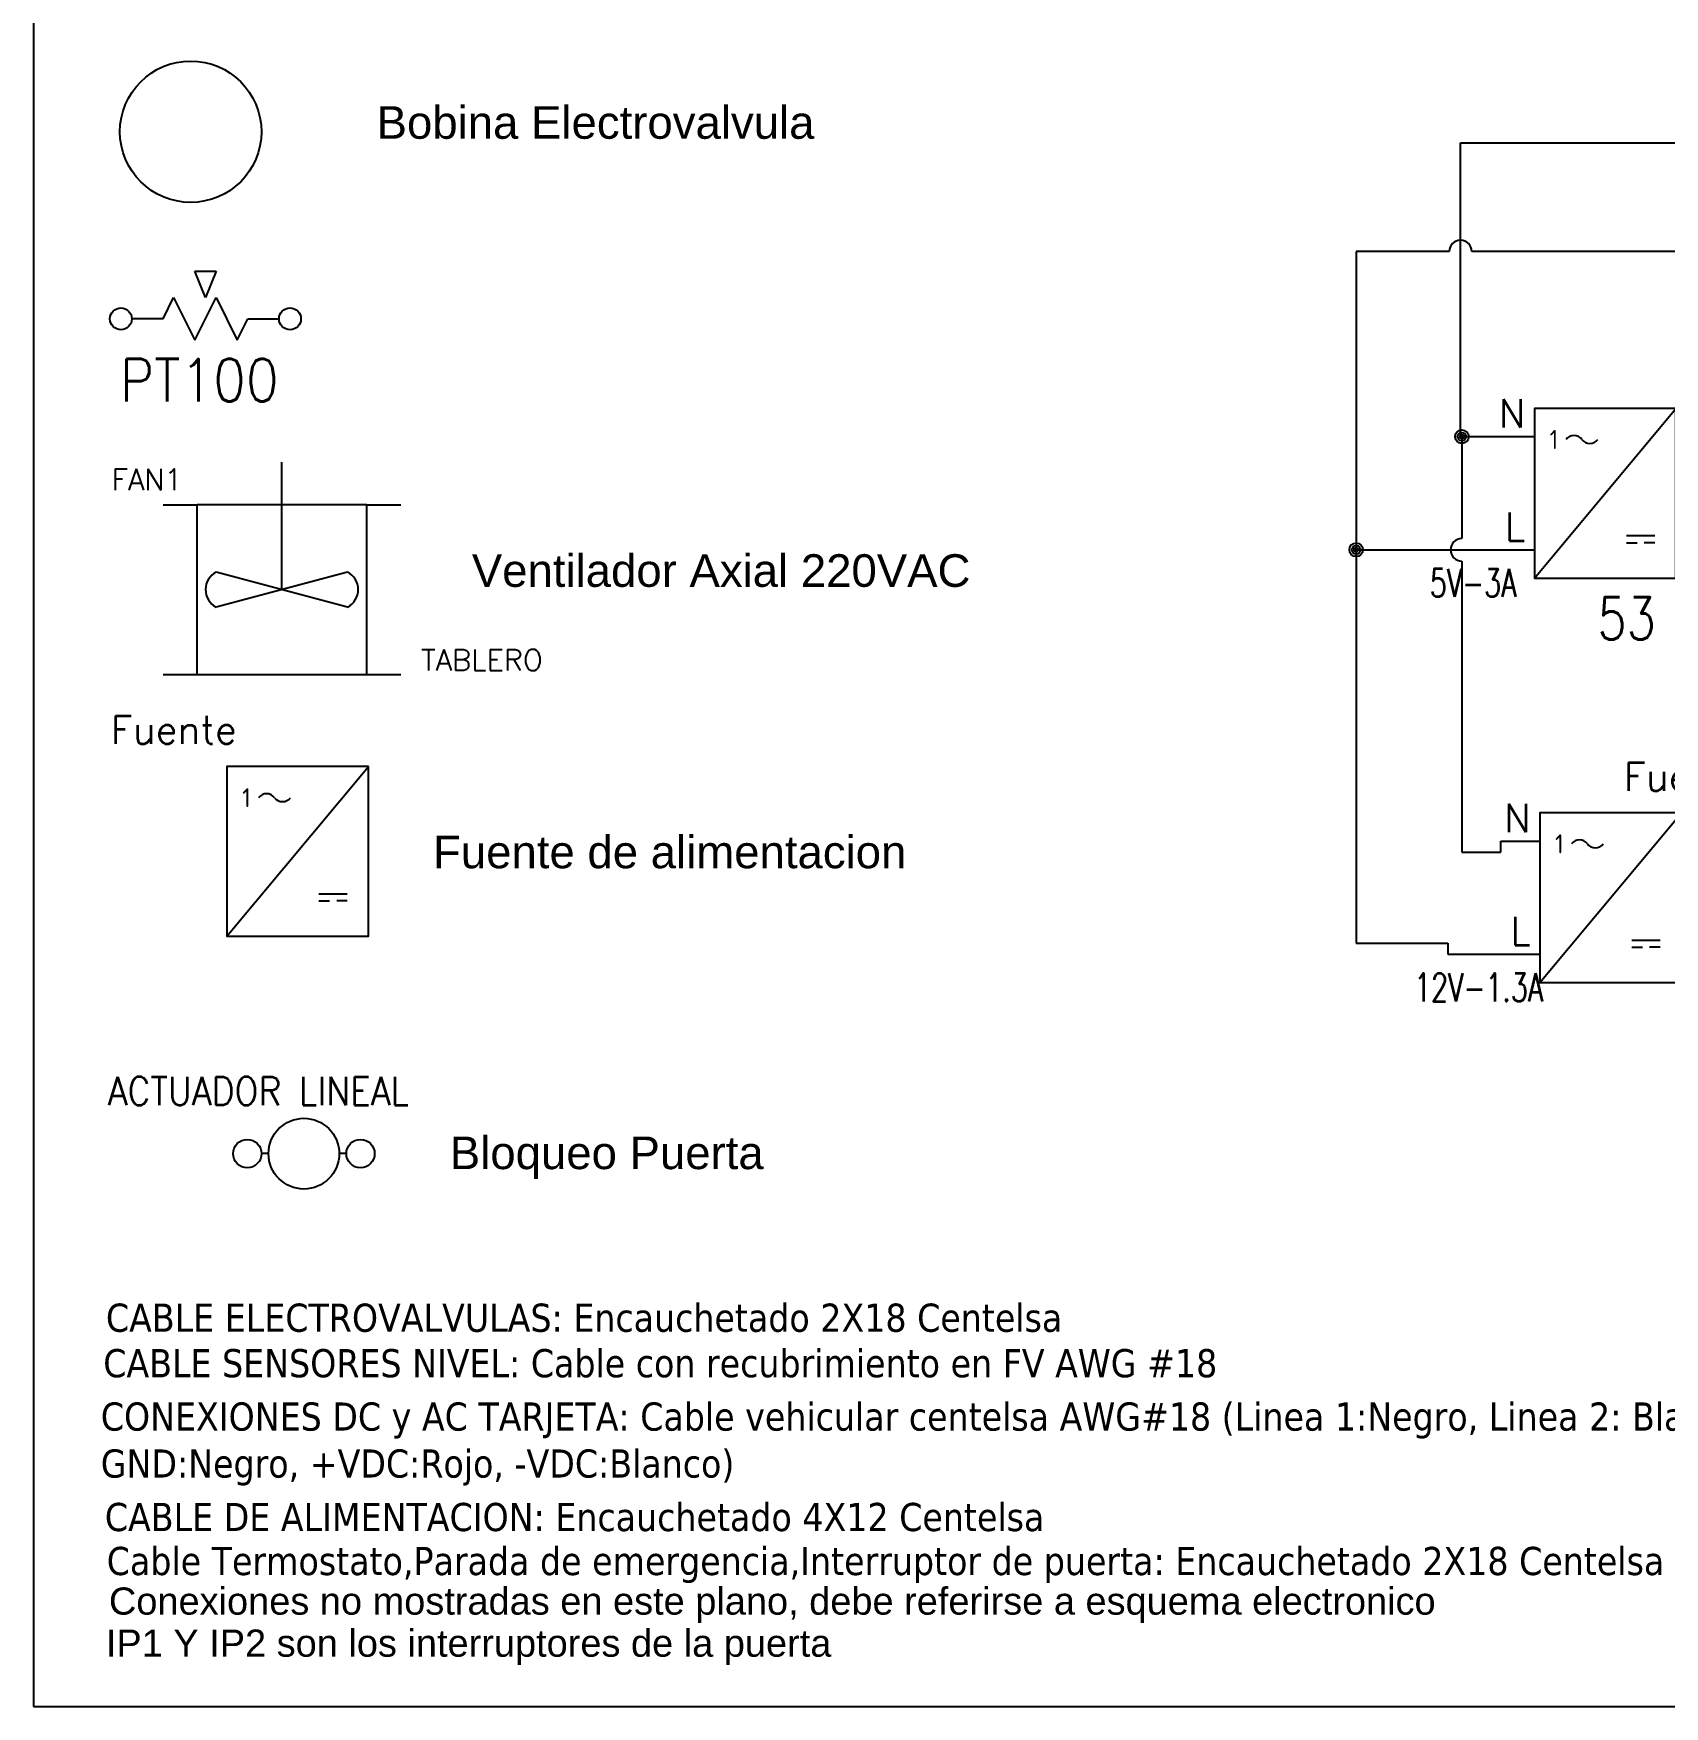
# Model space of a CAD drawing. Header units: inches. Extents: x 18.7 to 39.4, y 4.3 to 20.5.
# Drawn here: x 18.66 to 25.86, y 4.33 to 11.72 of the extents above; entities that cross this region are included whole.
import ezdxf
from ezdxf.enums import TextEntityAlignment as Align

# ---------------------------------------------------------------- set-up
doc = ezdxf.new("R2010")
doc.units = ezdxf.units.IN
doc.header["$MEASUREMENT"] = 0
for name, color, linetype in [('DESC', 250, 'Continuous'), ('SYMS', 7, 'Continuous'), ('TAGS', 250, 'Continuous'), ('TERMS', 123, 'Continuous'), ('WIREFIXED', 7, 'Continuous'), ('WIRES', 7, 'Continuous')]:
    doc.layers.add(name, color=color, linetype=linetype)
doc.styles.add('SLDTEXTSTYLE0', font='tahoma.ttf')
doc.styles.get("Standard").update_dxf_attribs({"font": 'arial.ttf'})
doc.styles.add('WD', font='romans.shx')
doc.styles.add('WD_IEC', font='isocp2.shx', dxfattribs={"width": 0.9, "height": 4})

# ---------------------------------------------------------------- blocks, each defined once
blk = doc.blocks.new('VM1_AXIAL_FLOW_FAN1')
for p, q in [((0, 0), (0, 0.75)), ((-0.7, 0.5), (-0.5, 0.5)), ((-0.5, -0.5), (-0.5, 0.5)), ((0.5, 0.5), (-0.5, 0.5)), ((0.5, -0.5), (0.5, 0.5)), ((0.5, 0.5), (0.7, 0.5)), ((0.3864, -0.1035), (-0.3864, 0.1035)), ((0.3864, 0.1035), (-0.3864, -0.1035)), ((-0.7, -0.5), (-0.5, -0.5)), ((-0.5, -0.5), (0.5, -0.5)), ((0.5, -0.5), (0.7, -0.5))]:
    blk.add_line(p, q)
for centre, start, end in [((-0.3333, 0), 117.1247, 242.8753), ((0.3333, 0), 297.1247, 62.8753)]:
    blk.add_arc(centre, 0.1163, start, end)
at = {"style": 'WD'}
for tag, height, p in [('INST', 0.125, (-0.5855, 0.9568)), ('LOC', 0.125, (-0.5876, 0.7768)), ('TAG1', 0.125, (-0.5855, 0.5862)), ('TERM01', 0.0625, (-0.5105, 0.0158))]:
    blk.add_attdef(tag, text='', height=height, dxfattribs=at).set_placement(p, align=Align.RIGHT)
for tag, p, height in [('TERM04', (0.009, 0.76), 0.0625), ('X2TERM04', (0, 0.75), 0.005), ('X4TERM01', (-0.5, 0), 0.01), ('X1TERM03', (0.5, 0), 0.005), ('TERM03', (0.5107, 0.0122), 0.0625), ('RATING1', (0.8198, -0.2606), 0.125), ('DESC1', (0.8198, -0.4771), 0.125), ('X8TERM02', (0, -0.5), 0.005), ('TERM02', (0.0022, -0.5727), 0.0625), ('DESC2', (0.8198, -0.661), 0.125), ('DESC3', (0.8198, -0.851), 0.125), ('WDTAGALT', (0.8274, -1.0324), 0.125)]:
    blk.add_attdef(tag, p, '', height=height, dxfattribs=at)
blk.add_attdef('XREF', text='', height=0.0625, rotation=0.0625, dxfattribs=at).set_placement((0.7427, 0.5951), align=Align.TOP_CENTER)
at = {"style": 'WD', "flags": 1}
for tag, p in [('FAMILY', (-0.659, -0.3005)), ('CAT', (-0.659, -0.3447)), ('MFG', (-0.6574, -0.3763)), ('WDTYPE', (-0.6443, -0.4416)), ('ASSYCODE', (-0.6293, -0.4054))]:
    blk.add_attdef(tag, text='', height=0.01, dxfattribs=at).set_placement(p, align=Align.CENTER)
blk = doc.blocks.new('HPW1_1PH')
for p, q in [((0, -0.625), (0.625, 0.125)), ((0.4066, -0.4373), (0.5317, -0.4373)), ((0.4066, -0.4686), (0.4535, -0.4686)), ((0.5317, -0.4686), (0.4848, -0.4686))]:
    blk.add_line(p, q)
blk.add_lwpolyline([(0.625, 0.125), (0, 0.125), (0, -0.625), (0.625, -0.625)], close=True)
for centre, start, end in [((0.175, -0.0387), 36.8699, 143.1301), ((0.245, 0.0138), 216.8699, 323.1301)]:
    blk.add_arc(centre, 0.0438, start, end)
at = {"style": 'WD_IEC'}
blk.add_text('1', height=0.084, dxfattribs=at).set_placement((0.105, -0.0124), align=Align.MIDDLE_RIGHT)
at = {"style": 'WD', "width": 0.7}
for tag, p in [('INST', (-0.2843, 0.7938)), ('LOC', (-0.2843, 0.6242)), ('RATING1', (-0.2843, 0.285)), ('XREF', (-0.2843, -0.691)), ('DESC1', (-0.2843, -0.8472)), ('DESC2', (-0.2843, -1.0035)), ('DESC3', (-0.2843, -1.1578))]:
    blk.add_attdef(tag, text='', height=0.125, dxfattribs=at).set_placement(p, align=Align.CENTER)
at = {"style": 'WD'}
blk.add_attdef('TAG1', text='', height=0.125, dxfattribs=at).set_placement((-0.2843, 0.4546), align=Align.CENTER)
at = {"linetype": 'Continuous', "style": 'WD', "flags": 9}
for tag, p in [('MFG', (0.8868, 0.2571)), ('CAT', (0.8888, 0.2765)), ('ASSYCODE', (0.8871, -0.5638))]:
    blk.add_attdef(tag, text='', height=0.01, dxfattribs=at).set_placement(p, align=Align.CENTER)
at = {"linetype": 'Continuous', "style": 'WD', "flags": 8}
for tag, p in [('TERM01', (-0.04, 0.04)), ('TERM04', (1.3525, -0.085)), ('TERM02', (-0.04, -0.2098)), ('TERM05', (1.3525, -0.335)), ('TERM03', (-0.04, -0.46))]:
    blk.add_attdef(tag, text='', height=0.125, dxfattribs=at).set_placement(p, align=Align.RIGHT)
at = {"style": 'WD'}
for tag, p, height, flags in [('X4TERM01', (0, 0), 0.0125, 1), ('X1TERM04', (0.625, -0.125), 0.0125, 1), ('X4TERM02', (0, -0.2498), 0.0125, 1), ('X1TERM05', (0.625, -0.375), 0.0125, 1), ('X4TERM03', (0, -0.5), 0.0125, 1), ('FAMILY', (0.8618, -0.4829), 0.01, 9)]:
    blk.add_attdef(tag, p, '', height=height, dxfattribs=dict(at, flags=flags))
blk = doc.blocks.new('HCR1T')
for p, q in [((-0.1562, 0), (-0.1875, 0)), ((0.1875, 0), (0.1562, 0))]:
    blk.add_line(p, q)
for centre, radius in [((0, 0), 0.1562), ((-0.25, 0), 0.0625), ((0.25, 0), 0.0625)]:
    blk.add_circle(centre, radius)
at = {"style": 'WD'}
for tag, width, p in [('INST', 0.7, (0, 0.5282)), ('LOC', 0.7, (0, 0.3586)), ('TAG1', 0.9, (0, 0.2024))]:
    blk.add_attdef(tag, text='', height=0.125, dxfattribs=dict(at, width=width)).set_placement(p, align=Align.CENTER)
at = {"style": 'WD', "flags": 9}
blk.add_attdef('FAMILY', text='', height=0.01, dxfattribs=at).set_placement((-0.0053, 0.1698), align=Align.CENTER)
at = {"linetype": 'Continuous', "style": 'WD', "flags": 1}
for tag, p in [('CAT', (0, 0.1593)), ('MFG', (0, 0.1404))]:
    blk.add_attdef(tag, text='', height=0.01, dxfattribs=at).set_placement(p, align=Align.MIDDLE)
at = {"style": 'WD'}
for tag, p, width in [('DESC1', (1.126, 0.0757), 0.9), ('DESC2', (1.126, -0.0806), 0.9), ('DESC3', (1.126, -0.2368), 0.9), ('XREFNO', (1.3591, -0.3931), 0.8), ('XREFNC', (1.3591, -0.5493), 0.8)]:
    blk.add_attdef(tag, p, '', height=0.125, dxfattribs=dict(at, width=width))
at = {"linetype": 'Continuous', "style": 'WD', "flags": 9}
blk.add_attdef('ASSYCODE', text='', height=0.01, dxfattribs=at).set_placement((0, 0.1094), align=Align.CENTER)
at = {"linetype": 'Continuous', "style": 'WD', "width": 0.8, "flags": 8}
for tag, p in [('TERM01', (-0.25, 0)), ('TERM02', (0.25, 0))]:
    blk.add_attdef(tag, text='', height=0.0625, dxfattribs=at).set_placement(p, align=Align.MIDDLE_CENTER)
at = {"style": 'WD', "flags": 1}
for tag, p in [('X4TERM01', (-0.3125, 0)), ('X1TERM02', (0.3125, 0))]:
    blk.add_attdef(tag, p, '', height=0.0125, dxfattribs=at)
at = {"style": 'WD', "width": 0.8, "flags": 8}
for tag, p in [('NO', (1.126, -0.3931)), ('NC', (1.126, -0.5493))]:
    blk.add_attdef(tag, p, '', height=0.125, dxfattribs=at)
blk = doc.blocks.new('HCR1')
blk.add_circle((0, 0), 0.1562)
at = {"style": 'WD'}
for tag, height, width, p in [('INST', 0.0625, 0.7, (0.0055, 0.4286)), ('LOC', 0.0625, 0.7, (0.0055, 0.3438)), ('TAG1', 0.1094, 0.9, (0, 0.2024))]:
    blk.add_attdef(tag, text='', height=height, dxfattribs=dict(at, width=width)).set_placement(p, align=Align.CENTER)
at = {"style": 'WD', "flags": 9}
blk.add_attdef('FAMILY', text='', height=0.01, dxfattribs=at).set_placement((-0.0053, 0.1698), align=Align.CENTER)
at = {"linetype": 'Continuous', "style": 'WD', "flags": 1}
for tag, p in [('CAT', (0, 0.1593)), ('MFG', (0, 0.1404))]:
    blk.add_attdef(tag, text='', height=0.01, dxfattribs=at).set_placement(p, align=Align.MIDDLE)
at = {"style": 'WD'}
for tag, p, height, width in [('DESC1', (1.126, 0.0601), 0.1094, 0.9), ('DESC2', (1.126, -0.0828), 0.1094, 0.9), ('DESC3', (1.126, -0.2256), 0.1094, 0.9), ('XREFNO', (1.3251, -0.3928), 0.0938, 0.8), ('XREFNC', (1.3151, -0.5165), 0.0938, 0.8)]:
    blk.add_attdef(tag, p, '', height=height, dxfattribs=dict(at, width=width))
at = {"linetype": 'Continuous', "style": 'WD', "flags": 9}
blk.add_attdef('ASSYCODE', text='', height=0.01, dxfattribs=at).set_placement((0, 0.125), align=Align.CENTER)
at = {"style": 'WD', "flags": 1}
for tag, p in [('X4TERM01', (-0.1562, 0)), ('X1TERM02', (0.1562, 0))]:
    blk.add_attdef(tag, p, '', height=0.0109, dxfattribs=at)
at = {"linetype": 'Continuous', "style": 'WD'}
blk.add_attdef('TERM01', text='', height=0.0625, dxfattribs=at).set_placement((-0.2, -0.0349), align=Align.TOP_RIGHT)
blk.add_attdef('TERM02', text='', height=0.0625, dxfattribs=at).set_placement((0.2, -0.0349), align=Align.TOP_LEFT)
at = {"style": 'WD', "width": 0.8, "flags": 8}
for tag, p in [('NO', (1.1233, -0.3928)), ('NC', (1.1207, -0.5165))]:
    blk.add_attdef(tag, p, '', height=0.0938, dxfattribs=at)
blk = doc.blocks.new('VVR1TZR')
for p, q in [((0, 0.125), (0, 0.2168)), ((0.0625, 0.0938), (0, 0.125)), ((-0.0625, 0.0312), (0.0625, 0.0938)), ((-0.1406, -0.0312), (-0.1406, 0.0312)), ((-0.1406, 0.0312), (-0.0625, 0)), ((-0.0625, 0), (-0.1406, -0.0312)), ((0.0625, -0.0312), (-0.0625, 0.0312)), ((-0.0625, -0.0938), (0.0625, -0.0312)), ((0, -0.125), (-0.0625, -0.0938)), ((0, -0.125), (0, -0.2168))]:
    blk.add_line(p, q)
for centre in [(0, 0.249), (0, -0.249)]:
    blk.add_circle(centre, 0.0322)
at = {"style": 'WD', "width": 0.7}
for tag, p in [('INST', (0.1562, 0.5599)), ('LOC', (0.1562, 0.3903))]:
    blk.add_attdef(tag, text='', height=0.125, dxfattribs=at).set_placement(p, align=Align.TOP_LEFT)
at = {"linetype": 'Continuous', "style": 'WD', "flags": 8}
for tag, p in [('TERM01', (-0.0625, 0.2812)), ('TERM03', (-0.0781, 0.0469))]:
    blk.add_attdef(tag, text='', height=0.125, dxfattribs=at).set_placement(p, align=Align.RIGHT)
at = {"color": 7, "style": 'WD', "flags": 1}
for tag, p in [('X4TERM01', (-0.0312, 0.25)), ('X2TERM01', (0, 0.2812)), ('X1TERM01', (0.0312, 0.25)), ('X4TERM03', (-0.1406, 0)), ('X4TERM02', (-0.0312, -0.25)), ('X1TERM02', (0.0312, -0.25)), ('X8TERM02', (0, -0.2812))]:
    blk.add_attdef(tag, p, '', height=0.0125, dxfattribs=at)
at = {"style": 'WD'}
for tag, p, width in [('RATING1', (0.1562, 0.1091), 0.9), ('TAG1', (0.1531, -0.0472), 0.9), ('DESC1', (0.1562, -0.2034), 0.7), ('DESC2', (0.1562, -0.3597), 0.7)]:
    blk.add_attdef(tag, p, '', height=0.125, dxfattribs=dict(at, width=width))
at = {"style": 'WD', "flags": 9}
blk.add_attdef('FAMILY', text='', height=0.01, dxfattribs=at).set_placement((-0.2191, -0.0659), align=Align.CENTER)
at = {"linetype": 'Continuous', "style": 'WD', "flags": 9}
for tag, p in [('MFG', (-0.2211, -0.0986)), ('CAT', (-0.2211, -0.0835))]:
    blk.add_attdef(tag, text='', height=0.01, dxfattribs=at).set_placement(p, align=Align.MIDDLE)
blk.add_attdef('ASSYCODE', text='', height=0.01, dxfattribs=at).set_placement((-0.2188, -0.125), align=Align.CENTER)
at = {"linetype": 'Continuous', "style": 'WD', "flags": 8}
blk.add_attdef('TERM02', text='', height=0.125, dxfattribs=at).set_placement((-0.0625, -0.2812), align=Align.TOP_RIGHT)
blk = doc.blocks.new('WDDOT')
for radius in [0.03, 0.0187, 0.00929]:
    blk.add_circle((0, 0), radius)
blk = doc.blocks.new('WD_WNV')
at = {"style": 'WD', "flags": 1}
for tag, p in [('W01USER', (-0.0625, 0.0938)), ('W02USER', (-0.0625, 0.0859)), ('W03USER', (-0.0625, 0.0781)), ('W04USER', (-0.0625, 0.0703)), ('W05USER', (-0.0625, 0.0625)), ('W06USER', (-0.0625, 0.0547)), ('W07USER', (-0.0625, 0.0469)), ('W08USER', (-0.0625, 0.0391)), ('W09USER', (-0.0625, 0.0312)), ('W10USER', (-0.0625, 0.0234))]:
    blk.add_attdef(tag, text='', height=0.005, dxfattribs=at).set_placement(p, align=Align.CENTER)
at = {"linetype": 'Continuous', "style": 'WD', "width": 0.8}
blk.add_attdef('WIRENO', text='', height=0.125, dxfattribs=at).set_placement((-0.05, 0), align=Align.MIDDLE_RIGHT)

msp = doc.modelspace()

# ---------------------------------------------------------------- linework, layer by layer
at = {"color": 7, "linetype": 'Continuous'}
for p, q in [((18.6587, 20.5161), (18.6587, 4.3311)), ((18.6587, 4.3311), (39.4087, 4.3311))]:
    msp.add_line(p, q, dxfattribs=at)
at = {"layer": 'WIRES'}
for p, q in [((24.9632, 9.9422), (24.9632, 11.2409)), ((24.9632, 11.2409), (26.3363, 11.2409)), ((24.9132, 10.7599), (24.5027, 10.7599)), ((24.5027, 10.7599), (24.5027, 9.4422)), ((26.3863, 10.7599), (25.0132, 10.7599)), ((24.9632, 9.9422), (25.2894, 9.9422)), ((24.9691, 9.9422), (24.9691, 9.4922)), ((24.4966, 9.4422), (25.2894, 9.4422)), ((24.5019, 9.4422), (24.5019, 7.7039)), ((24.9691, 9.3922), (24.9691, 8.1955)), ((24.9691, 8.1955), (24.9691, 8.1066)), ((25.1413, 8.1066), (25.1413, 8.1551)), ((25.1413, 8.1551), (25.3136, 8.1551)), ((24.9691, 8.1066), (25.1413, 8.1066)), ((24.5019, 7.7039), (24.9077, 7.7039)), ((24.9077, 7.7039), (24.9077, 7.6551)), ((24.9077, 7.6551), (25.3136, 7.6551))]:
    msp.add_line(p, q, dxfattribs=at)
for centre, start, end in [((24.9632, 10.7599), 0, 180), ((24.9691, 9.4422), 90, 270)]:
    msp.add_arc(centre, 0.05, start, end, dxfattribs=at)

# ---------------------------------------------------------------- block references
at = {"layer": 'SYMS', "xscale": 2, "yscale": 2, "zscale": 2}
msp.add_blockref('HCR1', (19.3532, 11.2895), dxfattribs=at)
at = {"layer": 'SYMS'}
ref = msp.add_blockref('VVR1TZR', (19.4186, 10.4628), dxfattribs=dict(at, xscale=1.5, yscale=1.5, zscale=1.5, rotation=270))
ref.add_attrib('TAG1', 'PT100', (19.0402, 10.0982), dxfattribs={"layer": 'TAGS', "color": 250, "height": 0.1875, "style": 'WD', "width": 0.9})
ref = msp.add_blockref('HPW1_1PH', (25.2894, 9.9422), dxfattribs=at)
ref.add_attrib('TERM01', 'N', dxfattribs={"layer": 'TERMS', "color": 250, "linetype": 'Continuous', "height": 0.125, "style": 'WD', "flags": 8}).set_placement((25.2494, 9.9822), align=Align.RIGHT)
ref.add_attrib('TERM03', 'L', dxfattribs={"layer": 'TERMS', "color": 250, "linetype": 'Continuous', "height": 0.125, "style": 'WD', "flags": 8}).set_placement((25.2494, 9.4822), align=Align.RIGHT)
ref.add_attrib('TERM04', '+', dxfattribs={"layer": 'TERMS', "color": 250, "linetype": 'Continuous', "height": 0.125, "style": 'WD', "flags": 8}).set_placement((26.0541, 9.9696), align=Align.RIGHT)
ref.add_attrib('TERM05', 'M', dxfattribs={"layer": 'TERMS', "color": 250, "linetype": 'Continuous', "height": 0.125, "style": 'WD', "flags": 8}).set_placement((26.0953, 9.3303), align=Align.RIGHT)
ref.add_attrib('DESC1', '5V-3A', dxfattribs={"layer": 'DESC', "height": 0.125, "style": 'WD', "width": 0.7}).set_placement((25.0189, 9.2337), align=Align.CENTER)
for p in [(24.9691, 9.9422), (24.5019, 9.4422)]:
    msp.add_blockref('WDDOT', p, dxfattribs=at)
ref = msp.add_blockref('VM1_AXIAL_FLOW_FAN1', (19.7562, 9.2664), dxfattribs=dict(at, xscale=0.75, yscale=0.75, zscale=0.75))
ref.add_attrib('DESC1', 'TABLERO', (20.371, 8.9086), dxfattribs={"layer": 'DESC', "height": 0.09375, "style": 'WD'})
ref.add_attrib('TAG1', 'FAN1', dxfattribs={"layer": 'TAGS', "color": 250, "height": 0.09375, "style": 'WD'}).set_placement((19.3171, 9.7061), align=Align.RIGHT)
ref = msp.add_blockref('HPW1_1PH', (19.5135, 8.3593), dxfattribs=at)
ref.add_attrib('TAG1', 'Fuente', dxfattribs={"layer": 'TAGS', "color": 250, "height": 0.125, "style": 'WD'}).set_placement((19.2785, 8.5842), align=Align.CENTER)
ref = msp.add_blockref('HPW1_1PH', (25.3136, 8.1551), dxfattribs=at)
ref.add_attrib('TERM01', 'N', dxfattribs={"layer": 'TERMS', "color": 250, "linetype": 'Continuous', "height": 0.125, "style": 'WD', "flags": 8}).set_placement((25.2736, 8.1951), align=Align.RIGHT)
ref.add_attrib('TERM03', 'L', dxfattribs={"layer": 'TERMS', "color": 250, "linetype": 'Continuous', "height": 0.125, "style": 'WD', "flags": 8}).set_placement((25.2736, 7.6951), align=Align.RIGHT)
ref.add_attrib('TERM04', '+', dxfattribs={"layer": 'TERMS', "color": 250, "linetype": 'Continuous', "height": 0.125, "style": 'WD', "flags": 8}).set_placement((26.1942, 8.1765), align=Align.RIGHT)
ref.add_attrib('TERM05', 'M', dxfattribs={"layer": 'TERMS', "color": 250, "linetype": 'Continuous', "height": 0.125, "style": 'WD', "flags": 8}).set_placement((26.1195, 7.5432), align=Align.RIGHT)
ref.add_attrib('TAG1', 'Fuente 3', dxfattribs={"layer": 'TAGS', "color": 250, "height": 0.125, "style": 'WD'}).set_placement((26.0592, 8.3775), align=Align.CENTER)
ref.add_attrib('DESC1', '12V-1.3A', dxfattribs={"layer": 'DESC', "height": 0.125, "style": 'WD', "width": 0.7}).set_placement((25.0431, 7.4465), align=Align.CENTER)
ref = msp.add_blockref('HCR1T', (19.8534, 6.774), dxfattribs=at)
ref.add_attrib('DESC1', 'ACTUADOR LINEAL', (18.9872, 6.988), dxfattribs={"layer": 'DESC', "height": 0.125, "style": 'WD', "width": 0.9})
at = {"layer": 'WIREFIXED'}
ref = msp.add_blockref('WD_WNV', (25.9538, 9.1568), dxfattribs=dict(at, xscale=1.5, yscale=1.5, zscale=1.5))
ref.add_attrib('WIRENOF', '53', dxfattribs={"linetype": 'Continuous', "height": 0.1875, "style": 'WD', "width": 0.8}).set_placement((25.8255, 9.139), align=Align.MIDDLE_RIGHT)

# ---------------------------------------------------------------- texts
at = {"attachment_point": 1}
for s, width, gutter_width, heights, insert, char_height in [('\\A1;Bobina Electrovalvula', 44.870799, 1, [0], (20.1747, 11.4024), 0.144), ('\\A1;Ventilador Axial 220VAC', 44.870799, 1, [0], (20.5953, 9.4225), 0.144), ('Fuente de alimentacion', 2.087765, 1, [0.417], (20.4239, 8.1791), 0.144), ('Bloqueo Puerta', 2.104593, 1, [0], (20.4981, 6.8497), 0.144), ('Conexiones no mostradas en este plano, debe referirse a esquema electronico', 9.456212, 0.05, [0], (18.9921, 4.8571), 0.12), ('IP1 Y IP2 son los interruptores de la puerta ', 9.456212, 0.05, [0], (18.9785, 4.6712), 0.12)]:
    msp.add_mtext_dynamic_manual_height_columns(s, width=width, gutter_width=gutter_width, heights=heights, dxfattribs=dict(at, insert=insert, char_height=char_height))
at = {"color": 7, "linetype": 'Continuous', "lineweight": 0, "char_height": 0.1245, "attachment_point": 1, "style": 'SLDTEXTSTYLE0'}
for s, insert in [('CABLE ELECTROVALVULAS: Encauchetado 2X18 Centelsa', (18.9787, 6.1114)), ('CABLE SENSORES NIVEL: Cable con recubrimiento en FV AWG #18', (18.9669, 5.9104)), ('CONEXIONES DC y AC TARJETA: Cable vehicular centelsa AWG#18 (Linea 1:Negro, Linea 2: Blanco, Linea 3:Rojo\\PGND:Negro, +VDC:Rojo, -VDC:Blanco)', (18.956, 5.6747))]:
    msp.add_mtext(s, dxfattribs=dict(at, insert=insert))
at = {"char_height": 0.1245, "attachment_point": 1, "style": 'SLDTEXTSTYLE0'}
for s, width, insert in [('CABLE DE ALIMENTACION: Encauchetado 4X12 Centelsa', 8.569668, (18.9739, 5.2308)), ('Cable Termostato,Parada de emergencia,Interruptor de puerta: Encauchetado 2X18 Centelsa', 9.010346, (18.9824, 5.0365))]:
    msp.add_mtext_dynamic_manual_height_columns(s, width=width, gutter_width=1, heights=[0], dxfattribs=dict(at, insert=insert))

doc.saveas('drawing.dxf')
